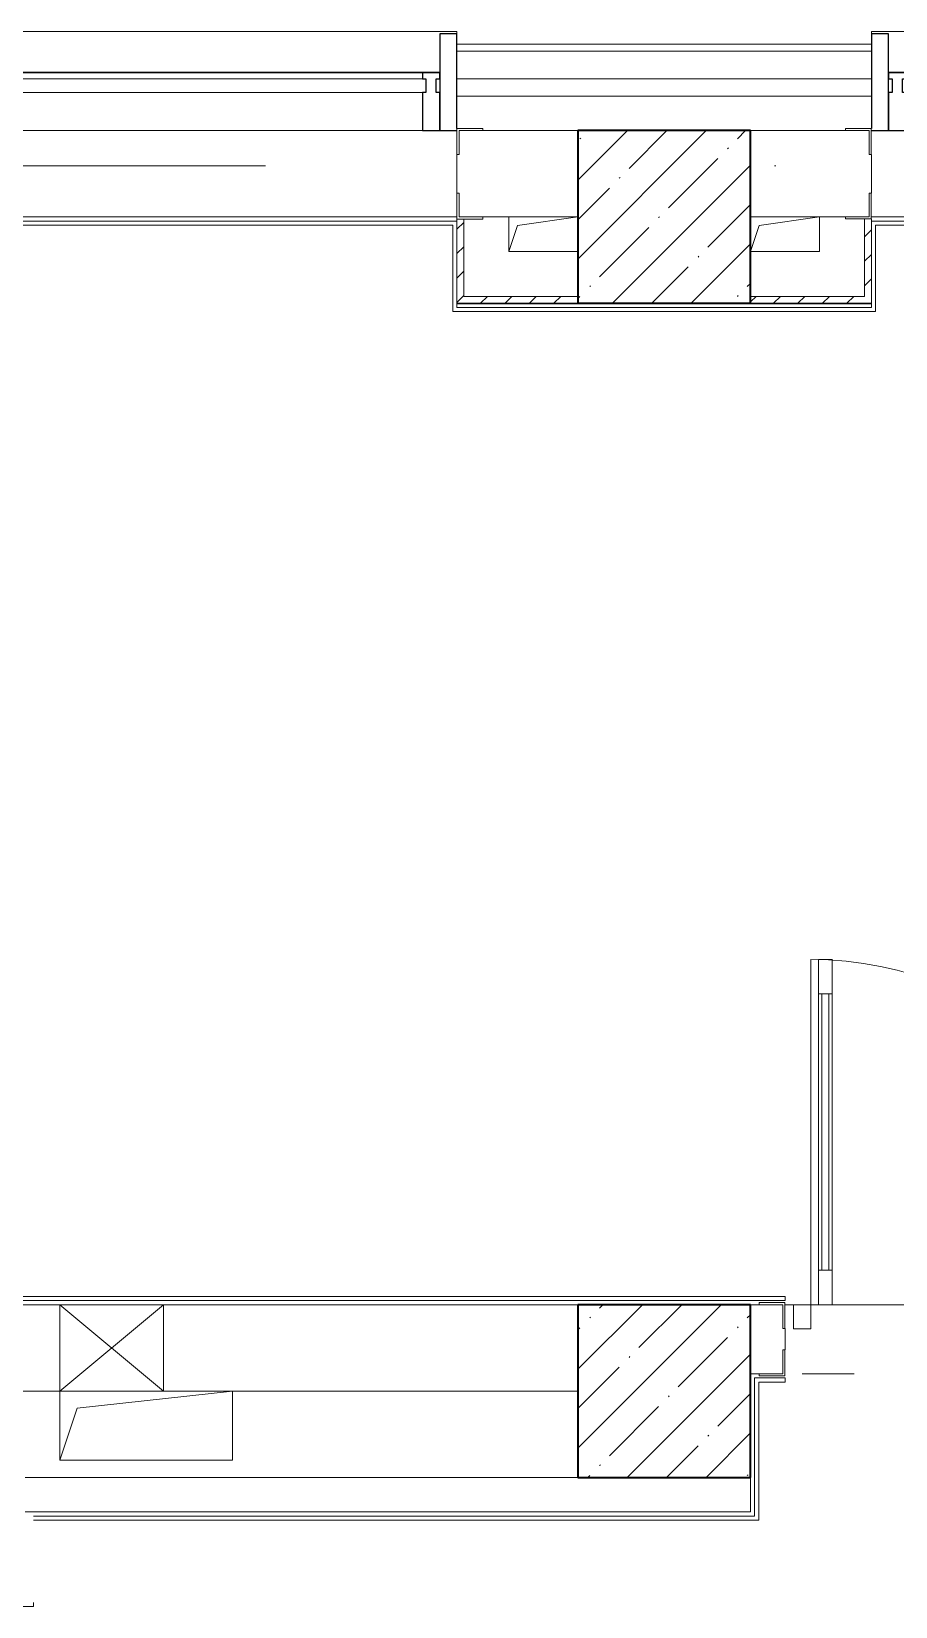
# Model space of a CAD drawing. Header units: millimetres. Extents: x 5993 to 95364, y 94667 to 143522.
# Drawn here: x 46037.6 to 46241.3, y 114522.3 to 114893.5 of the extents above; entities that cross this region are included whole.
import ezdxf

# ---------------------------------------------------------------- set-up
doc = ezdxf.new("R2010")
doc.units = ezdxf.units.MM
doc.linetypes.add('50_200_ШТРИХ_1Т_ш5_п1_п1_', pattern=[1400, 1000, -200, 0, -200])
doc.linetypes.add('Штрих короткий', pattern=[300, 150, -150])
for name, color, linetype, lineweight in [('0-2', 7, 'Continuous', 9), ('S-GRID-____-OTLN-1', 7, '50_200_ШТРИХ_1Т_ш5_п1_п1_', 9), ('Двери', 7, 'Continuous', 9), ('Импосты витража', 7, 'Continuous', 9), ('Импосты витража-1', 7, 'Continuous', 25), ('Несущие колонны', 7, 'Continuous', 9), ('Несущие колонны-1', 7, 'Continuous', 35), ('Обобщенные модели', 7, 'Continuous', 9), ('Общие ребра', 7, 'Continuous', 9), ('Окна', 7, 'Continuous', 9), ('Остекление-1', 7, 'Continuous', 9), ('Перекрытия', 7, 'Continuous', 9), ('Перемычка-1', 7, 'Штрих короткий', 9), ('Проем-1', 7, 'Continuous', 9), ('Стены', 7, 'Continuous', 9), ('Стены-1', 7, 'Continuous', 13), ('Элементы узлов', 7, 'Continuous', 9)]:
    doc.layers.add(name, color=color, linetype=linetype, lineweight=lineweight)
doc.layers.add('Штриховка разреза-4', color=7, linetype='Continuous', lineweight=5, true_color=0x0080ff)

# ---------------------------------------------------------------- blocks, each defined once
blk = doc.blocks.new('BSC_Колонна _Прямоугольная - 500х500-V68-АИ2_01_План напольных покрытий и плинтусов 1го этажа _Часть 2_')
at = {"layer": 'Несущие колонны'}
h = blk.add_hatch(dxfattribs=at)
h.set_pattern_fill('FP_78', color=256, style=0, pattern_type=2)
h.set_pattern_definition([(45, (-55950, -7650), (-114.04925, 114.04925), []), (45, (-55835.95, -7650), (-114.04925, 114.04925), [201.613, -40.323, 3.353, -36.97])])
h.paths.add_polyline_path([(-250, -250), (250, -250), (250, 250), (-250, 250)], flags=0)
at = {"layer": 'Несущие колонны-1'}
for p, q in [((250, 250), (-250, 250)), ((-250, 250), (-250, -250)), ((250, -250), (250, 250)), ((-250, -250), (250, -250))]:
    blk.add_line(p, q, dxfattribs=at)
blk = doc.blocks.new('BSC_Колонна _Прямоугольная - 500х500-V125-АИ2_01_План напольных покрытий и плинтусов 1го этажа _Часть 2_')
at = {"layer": 'Несущие колонны'}
h = blk.add_hatch(dxfattribs=at)
h.set_pattern_fill('FP_145', color=256, style=0, pattern_type=2)
h.set_pattern_definition([(45, (-55950, -11050), (-114.04925, 114.04925), []), (45, (-55835.95, -11050), (-114.04925, 114.04925), [201.613, -40.323, 3.353, -36.97])])
h.paths.add_polyline_path([(-250, -250), (250, -250), (250, 250), (-250, 250), (-250, -210.5)], flags=0)
at = {"layer": 'Несущие колонны-1'}
for p, q in [((250, 250), (-250, 250)), ((-250, 250), (-250, -250)), ((250, -250), (250, 250)), ((-250, -250), (250, -250))]:
    blk.add_line(p, q, dxfattribs=at)
blk = doc.blocks.new('Проем_Дверь_Прямоугольный - 1800х2700h_оконные проемы-25805030-АИ2_01_План напольных покрытий и плинтусов 1го этажа _Часть 2_')
at = {"layer": 'Перемычка-1'}
for p, q in [((900, 125), (-900, 125)), ((900, -125), (-900, -125))]:
    blk.add_line(p, q, dxfattribs=at)
blk = doc.blocks.new('Проем_Дверь_Прямоугольный - 1700х2400h_дверные проемы-28051683-АИ2_01_План напольных покрытий и плинтусов 1го этажа _Часть 2_')
at = {"layer": 'Перемычка-1'}
for p, q in [((850, 100), (-850, 100)), ((850, -100), (-850, -100))]:
    blk.add_line(p, q, dxfattribs=at)
blk = doc.blocks.new('PNS_Панель прямоугольная1 - Нр_Стекло - 40мм-25293744-АИ2_01_План напольных покрытий и плинтусов 1го этажа _Часть 2_')
at = {"layer": 'Остекление-1'}
for p, q in [((-800, 40), (800, 40)), ((-810, 0), (810, 0)), ((800, 0), (-800, 0))]:
    blk.add_line(p, q, dxfattribs=at)
blk = doc.blocks.new('Прямоугольный импост - Импост структурный с накладкой - 150мм-25651488-АИ2_01_План напольных покрытий и плинтусов 1го этажа _Часть 2_')
at = {"layer": 'Импосты витража'}
for p, q in [((23450, -100), (25050, -100)), ((23450, -267), (25050, -267))]:
    blk.add_line(p, q, dxfattribs=at)
blk = doc.blocks.new('Прямоугольный импост - Импост структурный с накладкой - 150мм-25651501-АИ2_01_План напольных покрытий и плинтусов 1го этажа _Часть 2_')
at = {"layer": 'Импосты витража-1'}
for p, q in [((-25, 0), (-25, 17)), ((-25, 17), (25, 17)), ((-15, 0), (-25, 0)), ((-15, -40), (-15, 0)), ((25, 0), (15, 0)), ((15, 0), (15, -40)), ((25, 17), (25, 0)), ((-25, -150), (-25, -40)), ((-25, -40), (-15, -40)), ((15, -40), (25, -40)), ((25, -40), (25, -150)), ((25, -150), (-25, -150))]:
    blk.add_line(p, q, dxfattribs=at)
blk = doc.blocks.new('Прямоугольный импост - Откос НВФ_50х280 мм-25995273-АИ2_01_План напольных покрытий и плинтусов 1го этажа _Часть 2_')
at = {"layer": 'Импосты витража-1'}
for p, q in [((0, 130), (-50, 130)), ((-50, 130), (-50, -150)), ((0, -144), (0, 130)), ((-50, -150), (0, -150))]:
    blk.add_line(p, q, dxfattribs=at)
blk = doc.blocks.new('Прямоугольный импост - Импост структурный с накладкой - 150мм-25647644-АИ2_01_План напольных покрытий и плинтусов 1го этажа _Часть 2_')
at = {"layer": 'Импосты витража-1'}
for p, q in [((-25, 0), (-25, 17)), ((-25, 17), (25, 17)), ((-15, 0), (-25, 0)), ((-15, -40), (-15, 0)), ((25, 0), (15, 0)), ((15, 0), (15, -40)), ((25, 17), (25, 0)), ((-25, -150), (-25, -40)), ((-25, -40), (-15, -40)), ((15, -40), (25, -40)), ((25, -40), (25, -150)), ((25, -150), (-25, -150))]:
    blk.add_line(p, q, dxfattribs=at)
blk = doc.blocks.new('Прямоугольный импост - Откос НВФ_50х280 мм-V155-АИ2_01_План напольных покрытий и плинтусов 1го этажа _Часть 2_')
at = {"layer": 'Импосты витража-1'}
for p, q in [((-50, 130), (0, 130)), ((-50, -150), (-50, 130)), ((0, 130), (0, -144)), ((0, -150), (-50, -150))]:
    blk.add_line(p, q, dxfattribs=at)
blk = doc.blocks.new('Дверь_Витражная_СКБ_2Ст2 - ДВВ_ДАО_СОШ_Классы-26508392-АИ2_01_План напольных покрытий и плинтусов 1го этажа _Часть 2_')
at = {"layer": 'Двери'}
for p, q in [((-775, 1035), (-775, 35)), ((775, 585), (775, 35))]:
    blk.add_line(p, q, dxfattribs=at)
for centre, radius, start, end in [((-775, 35), 1000, 360, 90), ((775, 35), 550, 90, 180)]:
    blk.add_arc(centre, radius, start, end, dxfattribs=at)
at = {"layer": 'Элементы узлов'}
for p, q in [((-753, 1035), (-713, 1035)), ((-753, 1035), (-753, 35)), ((-713, 1035), (-753, 1035)), ((-753, 1035), (-753, 35)), ((-713, 1035), (-713, 35)), ((-713, 35), (-713, 1035)), ((-753, 935), (-713, 935)), ((-743, 935), (-743, 135)), ((-723, 935), (-723, 135)), ((775, 585), (735, 585)), ((735, 585), (735, 35)), ((775, 585), (735, 585)), ((735, 585), (735, 35)), ((775, 585), (775, 35)), ((775, 35), (775, 585)), ((775, 485), (735, 485)), ((745, 485), (745, 135)), ((765, 485), (765, 135)), ((-753, 135), (-713, 135)), ((775, 135), (735, 135)), ((-825, 35), (-825, -35)), ((-775, 35), (-825, 35)), ((-775, 35), (-825, 35)), ((-825, 35), (-825, -35)), ((-775, -35), (-775, 35)), ((-775, -35), (-775, 35)), ((-713, 35), (-753, 35)), ((-753, 35), (-713, 35)), ((735, 35), (775, 35)), ((735, 35), (775, 35)), ((775, -35), (775, 35)), ((775, 35), (825, 35)), ((775, 35), (775, -35)), ((825, 35), (775, 35)), ((825, 35), (825, -35)), ((825, -35), (825, 35)), ((-825, -35), (-775, -35)), ((-825, -35), (-775, -35)), ((825, -35), (775, -35)), ((775, -35), (825, -35))]:
    blk.add_line(p, q, dxfattribs=at)
blk = doc.blocks.new('Фахверк_СКБ_Уголок - 200_4010_1-27904659-АИ2_01_План напольных покрытий и плинтусов 1го этажа _Часть 2_')
at = {"layer": 'Обобщенные модели'}
for p, q in [((125, 156), (50, 156)), ((50, 156), (50, 150)), ((50, 150), (119, 150)), ((119, 150), (119, 81)), ((125, 81), (125, 156)), ((119, 81), (125, 81)), ((125, 19), (119, 19)), ((119, 19), (119, -50)), ((125, -56), (125, 19)), ((119, -50), (50, -50)), ((50, -50), (50, -56)), ((50, -56), (125, -56))]:
    blk.add_line(p, q, dxfattribs=at)
blk = doc.blocks.new('Проем_Дверь_Прямоугольный - 5150х2700h_витражные проемы-27177747-АИ2_01_План напольных покрытий и плинтусов 1го этажа _Часть 2_')
at = {"layer": 'Перемычка-1'}
for p, q in [((2575, 125), (-2575, 125)), ((2575, -125), (-2575, -125))]:
    blk.add_line(p, q, dxfattribs=at)
blk = doc.blocks.new('Фахверк_СКБ_Уголок - 250_2700-27497298-АИ2_01_План напольных покрытий и плинтусов 1го этажа _Часть 2_')
at = {"layer": 'Обобщенные модели'}
for p, q in [((200, 181), (125, 181)), ((125, 181), (125, 106)), ((131, 106), (131, 175)), ((131, 175), (200, 175)), ((200, 175), (200, 181)), ((125, 106), (131, 106)), ((131, -6), (125, -6)), ((125, -6), (125, -81)), ((131, -75), (131, -6)), ((125, -81), (200, -81)), ((200, -75), (131, -75)), ((200, -81), (200, -75))]:
    blk.add_line(p, q, dxfattribs=at)
blk = doc.blocks.new('AR_Отверстие прямоугольное _в плите_ - AR_Отверстие прямоугольное _в плите_-V206-АИ2_01_План напольных покрытий и плинтусов 1го этажа _Часть 2_')
at = {"layer": 'Обобщенные модели'}
for p, q in [((-250, 100), (-250, -100)), ((-200, 50), (250, 100)), ((250, -100), (250, 100)), ((-250, -100), (-200, 50)), ((-250, -100), (250, -100))]:
    blk.add_line(p, q, dxfattribs=at)
blk = doc.blocks.new('AR_Отверстие прямоугольное _в стене__БезПР - AR_Отверстие прямоугольное _в стене__БезПР-30458052-АИ2_01_План напольных покрытий и плинтусов 1го этажа _Часть 2_')
at = {"layer": 'Проем-1'}
blk.add_line((150, 125), (-150, 125), dxfattribs=at)
at = {"layer": 'Элементы узлов'}
for p, q in [((-150, -125), (-150, 125)), ((-150, 125), (150, 125)), ((150, 125), (-150, -125)), ((-150, 125), (150, -125)), ((150, 125), (-150, 125)), ((-150, 125), (-150, -125)), ((150, 125), (150, -125)), ((150, -125), (150, 125)), ((150, -125), (-150, -125)), ((-150, -125), (150, -125))]:
    blk.add_line(p, q, dxfattribs=at)
blk = doc.blocks.new('AR_Отверстие прямоугольное _в плите_ - AR_Отверстие прямоугольное _в плите_-V220-АИ2_01_План напольных покрытий и плинтусов 1го этажа _Часть 2_')
at = {"layer": 'Обобщенные модели'}
for p, q in [((-100, 50), (-100, -50)), ((-75, 25), (100, 50)), ((-100, -50), (-75, 25)), ((-100, -50), (100, -50))]:
    blk.add_line(p, q, dxfattribs=at)
blk = doc.blocks.new('AR_Отверстие прямоугольное _в плите_ - AR_Отверстие прямоугольное _в плите_-V218-АИ2_01_План напольных покрытий и плинтусов 1го этажа _Часть 2_')
at = {"layer": 'Обобщенные модели'}
for p, q in [((-75, 25), (100, 50)), ((100, -50), (100, 50)), ((-100, -50), (-75, 25)), ((-100, -50), (100, -50))]:
    blk.add_line(p, q, dxfattribs=at)
blk = doc.blocks.new('Отлив_СКБ - Отлив витража_120_НВФ-31885689-АИ2_01_План напольных покрытий и плинтусов 1го этажа _Часть 2_')
at = {"layer": 'Окна'}
for p, q in [((0, 113), (0, 120)), ((1800, 120), (0, 120)), ((1800, 120), (1800, 113)), ((50, 2), (1750, 2))]:
    blk.add_line(p, q, dxfattribs=at)
blk = doc.blocks.new('Отлив_СКБ - Отлив витража_120_НВФ-31885513-АИ2_01_План напольных покрытий и плинтусов 1го этажа _Часть 2_')
at = {"layer": 'Окна'}
for p, q in [((0, 113), (0, 120)), ((7800, 120), (0, 120)), ((50, 2), (7750, 2))]:
    blk.add_line(p, q, dxfattribs=at)

msp = doc.modelspace()

# ---------------------------------------------------------------- linework, layer by layer
at = {"layer": 'S-GRID-____-OTLN-1', "color": 251, "ltscale": 0.6, "true_color": 0x636466}
msp.add_line((50293.31, 114861.8), (41443.97, 114861.8), dxfattribs=at)
at = {"layer": 'Общие ребра'}
for p, q in [((46235.59, 114882.35), (46137.91, 114882.35)), ((46235.59, 114878.28), (46137.91, 114878.28)), ((46229.48, 114870.14), (46207.1, 114870.14)), ((46207.1, 114870.14), (46229.48, 114870.14))]:
    msp.add_line(p, q, dxfattribs=at)
at = {"layer": 'Перекрытия'}
for p, q in [((46235.59, 114829.28), (46137.91, 114829.28)), ((46215.24, 114593.4), (46353.61, 114593.4))]:
    msp.add_line(p, q, dxfattribs=at)
at = {"layer": 'Стены'}
for p, q in [((45963.89, 114848.82), (46137.91, 114848.82)), ((46137.91, 114849.79), (45991.4, 114849.79)), ((46654.77, 114849.79), (46235.59, 114849.79)), ((46235.59, 114848.82), (46626.28, 114848.82)), ((46136.93, 114847.84), (45964.86, 114847.84)), ((46136.93, 114827.49), (46136.93, 114847.84)), ((46236.56, 114847.84), (46236.56, 114827.49)), ((46625.31, 114847.84), (46236.56, 114847.84)), ((46236.56, 114827.49), (46136.93, 114827.49)), ((46137.91, 114829.44), (46137.91, 114828.47)), ((46137.91, 114828.47), (46235.59, 114828.47)), ((46235.59, 114828.47), (46235.59, 114829.44)), ((45474.54, 114595.35), (46215.24, 114595.35)), ((46215.24, 114594.37), (45474.54, 114594.37)), ((46215.24, 114594.37), (46215.24, 114595.35)), ((46208.07, 114543.58), (46208.07, 114576.14)), ((46208.07, 114576.14), (46215.24, 114576.14)), ((46209.05, 114575.17), (46209.05, 114542.61)), ((46215.24, 114575.17), (46209.05, 114575.17)), ((46215.24, 114575.17), (46215.24, 114576.14)), ((46038.12, 114543.58), (46208.07, 114543.58)), ((46209.05, 114542.61), (46038.12, 114542.61)), ((46038.12, 114522.26), (45875.49, 114522.26)), ((46038.12, 114522.26), (46038.12, 114523.23))]:
    msp.add_line(p, q, dxfattribs=at)
at = {"layer": 'Стены-1'}
for p, q in [((46235.59, 114890.49), (46137.91, 114890.49)), ((46137.91, 114890.49), (46137.91, 114888.86)), ((46235.59, 114888.86), (46235.59, 114890.49)), ((46137.91, 114888.86), (46235.59, 114888.86)), ((46235.59, 114888.86), (46137.91, 114888.86)), ((46137.91, 114888.86), (46137.91, 114870.63)), ((46235.59, 114870.63), (46235.59, 114888.86)), ((46166.4, 114870.14), (46144.02, 114870.14)), ((46144.02, 114870.14), (46166.4, 114870.14)), ((46137.91, 114864.53), (46137.91, 114855.41)), ((46235.59, 114855.41), (46235.59, 114864.53)), ((46137.91, 114849.31), (46137.91, 114829.44)), ((46139.54, 114831.07), (46139.54, 114849.31)), ((46144.02, 114849.79), (46166.4, 114849.79)), ((46207.1, 114849.79), (46229.48, 114849.79)), ((46233.96, 114849.31), (46233.96, 114831.07)), ((46235.59, 114829.44), (46235.59, 114849.31)), ((46166.4, 114831.07), (46139.54, 114831.07)), ((46233.96, 114831.07), (46207.1, 114831.07)), ((46137.91, 114829.44), (46166.4, 114829.44)), ((46207.1, 114829.44), (46235.59, 114829.44)), ((46044.31, 114593.4), (45962.91, 114593.4)), ((46166.4, 114593.4), (46068.72, 114593.4)), ((46209.13, 114593.4), (46207.1, 114593.4)), ((46215.24, 114582.73), (46215.24, 114587.78)), ((46207.1, 114577.12), (46209.13, 114577.12)), ((45962.91, 114573.05), (46044.31, 114573.05)), ((46068.72, 114573.05), (46166.4, 114573.05)), ((46166.4, 114552.7), (46036.17, 114552.7)), ((46207.1, 114544.56), (46207.1, 114552.7)), ((46036.17, 114544.56), (46207.1, 114544.56))]:
    msp.add_line(p, q, dxfattribs=at)
at = {"layer": 'Штриховка разреза-4'}
for p, q in [((46137.91, 114846.9), (46139.54, 114848.52)), ((46233.96, 114845.1), (46235.59, 114846.73)), ((46137.91, 114841.14), (46139.54, 114842.77)), ((46233.96, 114839.34), (46235.59, 114840.97)), ((46137.91, 114835.39), (46139.54, 114837.01)), ((46233.96, 114833.59), (46235.59, 114835.22)), ((46137.91, 114829.63), (46139.54, 114831.26)), ((46143.48, 114829.44), (46145.11, 114831.07)), ((46149.24, 114829.44), (46150.87, 114831.07)), ((46154.99, 114829.44), (46156.62, 114831.07)), ((46160.75, 114829.44), (46162.38, 114831.07)), ((46207.1, 114829.75), (46208.42, 114831.07)), ((46212.55, 114829.44), (46214.18, 114831.07)), ((46218.3, 114829.44), (46219.93, 114831.07)), ((46224.06, 114829.44), (46225.69, 114831.07)), ((46229.81, 114829.44), (46231.44, 114831.07)), ((46235.57, 114829.44), (46235.59, 114829.46))]:
    msp.add_line(p, q, dxfattribs=at)

# ---------------------------------------------------------------- block references
at = {"layer": '0-2', "xscale": 0.08139549610658335, "yscale": 0.08139549610658335, "zscale": 0.08139549610658335}
for name, p in [('Отлив_СКБ - Отлив витража_120_НВФ-31885689-АИ2_01_План напольных покрытий и плинтусов 1го этажа _Часть 2_', (45991.4, 114883.74)), ('Прямоугольный импост - Откос НВФ_50х280 мм-25995273-АИ2_01_План напольных покрытий и плинтусов 1го этажа _Часть 2_', (46137.91, 114882.35)), ('Отлив_СКБ - Отлив витража_120_НВФ-31885513-АИ2_01_План напольных покрытий и плинтусов 1го этажа _Часть 2_', (46235.59, 114883.74)), ('Фахверк_СКБ_Уголок - 250_2700-27497298-АИ2_01_План напольных покрытий и плинтусов 1го этажа _Часть 2_', (46127.74, 114855.9)), ('BSC_Колонна _Прямоугольная - 500х500-V125-АИ2_01_План напольных покрытий и плинтусов 1го этажа _Часть 2_', (46186.75, 114849.79)), ('AR_Отверстие прямоугольное _в плите_ - AR_Отверстие прямоугольное _в плите_-V220-АИ2_01_План напольных покрытий и плинтусов 1го этажа _Часть 2_', (46158.26, 114845.72)), ('AR_Отверстие прямоугольное _в плите_ - AR_Отверстие прямоугольное _в плите_-V218-АИ2_01_План напольных покрытий и плинтусов 1го этажа _Часть 2_', (46215.24, 114845.72)), ('Дверь_Витражная_СКБ_2Ст2 - ДВВ_ДАО_СОШ_Классы-26508392-АИ2_01_План напольных покрытий и плинтусов 1го этажа _Часть 2_', (46284.42, 114590.55)), ('AR_Отверстие прямоугольное _в стене__БезПР - AR_Отверстие прямоугольное _в стене__БезПР-30458052-АИ2_01_План напольных покрытий и плинтусов 1го этажа _Часть 2_', (46056.52, 114583.22)), ('BSC_Колонна _Прямоугольная - 500х500-V68-АИ2_01_План напольных покрытий и плинтусов 1го этажа _Часть 2_', (46186.75, 114573.05)), ('Фахверк_СКБ_Уголок - 200_4010_1-27904659-АИ2_01_План напольных покрытий и плинтусов 1го этажа _Часть 2_', (46205.06, 114581.19)), ('Проем_Дверь_Прямоугольный - 1700х2400h_дверные проемы-28051683-АИ2_01_План напольных покрытий и плинтусов 1го этажа _Часть 2_', (46284.42, 114585.26)), ('AR_Отверстие прямоугольное _в плите_ - AR_Отверстие прямоугольное _в плите_-V206-АИ2_01_План напольных покрытий и плинтусов 1го этажа _Часть 2_', (46064.66, 114564.91))]:
    msp.add_blockref(name, p, dxfattribs=at)
at = {"layer": '0-2', "extrusion": (0, 0, -1), "xscale": 0.08139549610658335, "yscale": 0.08139549610658335, "zscale": 0.08139549610658335}
for name, p in [('Прямоугольный импост - Откос НВФ_50х280 мм-V155-АИ2_01_План напольных покрытий и плинтусов 1го этажа _Часть 2_', (-46235.59, 114882.35)), ('Прямоугольный импост - Импост структурный с накладкой - 150мм-25651501-АИ2_01_План напольных покрытий и плинтусов 1го этажа _Часть 2_', (-46131.81, 114882.35)), ('Прямоугольный импост - Импост структурный с накладкой - 150мм-25647644-АИ2_01_План напольных покрытий и плинтусов 1го этажа _Часть 2_', (-46241.69, 114882.35))]:
    msp.add_blockref(name, p, dxfattribs=at)
at = {"layer": '0-2', "xscale": 0.08139549610658335, "yscale": 0.08139549610658335, "zscale": 0.08139549610658335, "rotation": 180}
for name, p in [('PNS_Панель прямоугольная1 - Нр_Стекло - 40мм-25293744-АИ2_01_План напольных покрытий и плинтусов 1го этажа _Часть 2_', (46064.66, 114882.35)), ('Прямоугольный импост - Импост структурный с накладкой - 150мм-25651488-АИ2_01_План напольных покрытий и плинтусов 1го этажа _Часть 2_', (48038.5, 114862)), ('Фахверк_СКБ_Уголок - 250_2700-27497298-АИ2_01_План напольных покрытий и плинтусов 1го этажа _Часть 2_', (46245.76, 114864.04)), ('Проем_Дверь_Прямоугольный - 1800х2700h_оконные проемы-25805030-АИ2_01_План напольных покрытий и плинтусов 1го этажа _Часть 2_', (46064.66, 114859.97)), ('Проем_Дверь_Прямоугольный - 5150х2700h_витражные проемы-27177747-АИ2_01_План напольных покрытий и плинтусов 1го этажа _Часть 2_', (46445.18, 114859.97))]:
    msp.add_blockref(name, p, dxfattribs=at)

doc.saveas('drawing.dxf')
